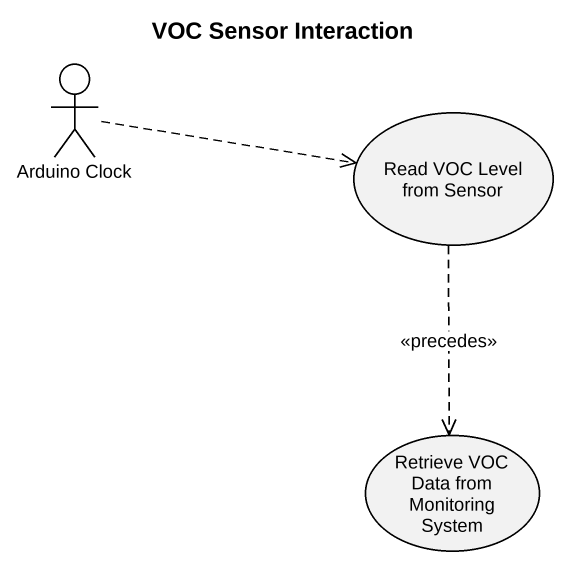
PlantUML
@startuml
title VOC Sensor Interaction
actor "Arduino Clock" as Arduino_Clock
usecase "Read VOC Level from Sensor" as Read_VOC_Level_from_Sensor
usecase "Retrieve VOC Data from Monitoring System" as Retrieve_VOC_Data_from
Arduino_Clock .right.> Read_VOC_Level_from_Sensor
Read_VOC_Level_from_Sensor ..> Retrieve_VOC_Data_from : <<precedes>>
@enduml
